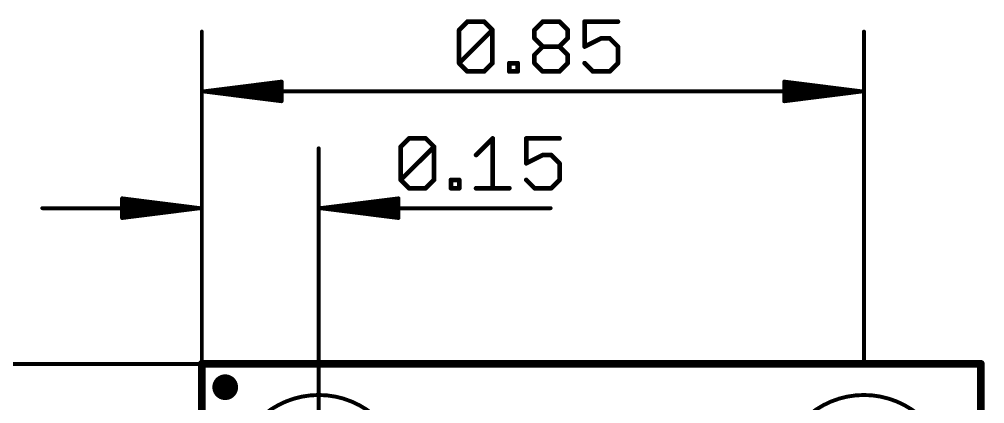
# Model space of a CAD drawing. Extents: x -36 to 72, y -21 to 37.
# Drawn here: x -5.95 to 25.53, y 24.1 to 36.64 of the extents above; entities that cross this region are included whole.
import ezdxf

# ---------------------------------------------------------------- set-up
doc = ezdxf.new("R2010")
doc.units = 0
for name, color, linetype in [('1', 12, 'CONTINUOUS'), ('16', 132, 'CONTINUOUS'), ('20', 53, 'CONTINUOUS'), ('23', 53, 'CONTINUOUS'), ('24', 53, 'CONTINUOUS'), ('29', 253, 'CONTINUOUS'), ('39', 12, 'CONTINUOUS'), ('47', 253, 'CONTINUOUS')]:
    doc.layers.add(name, color=color, linetype=linetype)

# ---------------------------------------------------------------- blocks, each defined once
blk = doc.blocks.new('PIE')
at = {"const_width": 0.5}
blk.add_lwpolyline([(0, -0.25, 1), (0, 0.25, 1), (0, -0.25)], format="xyb", dxfattribs=at)

msp = doc.modelspace()

# ---------------------------------------------------------------- linework, layer by layer
at = {"layer": '1', "const_width": 0.254}
for points in [[(0, 0), (0, 25.4)], [(0, 25.4), (25.4, 25.4)], [(25.4, 25.4), (25.4, 0)]]:
    msp.add_lwpolyline(points, dxfattribs=at)
at = {"layer": '1', "const_width": 0.127}
for points in [[(0.0635, 25.4, 1), (-0.0635, 25.4)], [(0, 25.4635, 1), (0, 25.3365)], [(25.4635, 25.4, 1), (25.3365, 25.4)], [(25.4, 25.3365, 1), (25.4, 25.4635)]]:
    msp.add_lwpolyline(points, format="xyb", dxfattribs=at)
at = {"layer": '16', "const_width": 0.254}
for points in [[(0, 0), (0, 25.4)], [(0, 25.4), (25.4, 25.4)], [(25.4, 25.4), (25.4, 0)]]:
    msp.add_lwpolyline(points, dxfattribs=at)
at = {"layer": '16', "const_width": 0.127}
for points in [[(0.0635, 25.4, 1), (-0.0635, 25.4)], [(0, 25.4635, 1), (0, 25.3365)], [(25.4635, 25.4, 1), (25.3365, 25.4)], [(25.4, 25.3365, 1), (25.4, 25.4635)]]:
    msp.add_lwpolyline(points, format="xyb", dxfattribs=at)
at = {"layer": '20', "const_width": 0.2032}
for points in [[(0, 0), (0, 25.4)], [(0, 25.4), (25.4, 25.4)], [(25.4, 25.4), (25.4, 0)]]:
    msp.add_lwpolyline(points, dxfattribs=at)
at = {"layer": '20', "const_width": 0.1016}
for points in [[(0.0508, 25.4, 1), (-0.0508, 25.4)], [(0, 25.4508, 1), (0, 25.3492)], [(25.4508, 25.4, 1), (25.3492, 25.4)], [(25.4, 25.3492, 1), (25.4, 25.4508)]]:
    msp.add_lwpolyline(points, format="xyb", dxfattribs=at)
at = {"layer": '23'}
msp.add_point((0.762, 24.638), dxfattribs=at)
at = {"layer": '24'}
msp.add_point((0.762, 24.638), dxfattribs=at)
at = {"layer": '39', "const_width": 0.127}
for points in [[(3.81, 18.796, 1), (3.81, 24.384, 1), (3.81, 18.796)], [(21.59, 18.796, 1), (21.59, 24.384, 1), (21.59, 18.796)]]:
    msp.add_lwpolyline(points, format="xyb", dxfattribs=at)
at = {"layer": '47'}
for points, const_width in [([(8.3898, 36.2965), (8.661, 36.5677)], 0.1524), ([(8.661, 36.5677), (9.2033, 36.5677)], 0.1524), ([(9.2033, 36.5677), (9.4745, 36.2965)], 0.1524), ([(10.8455, 36.2965), (11.1167, 36.5677)], 0.1524), ([(11.1167, 36.5677), (11.659, 36.5677)], 0.1524), ([(11.659, 36.5677), (11.9302, 36.2965)], 0.1524), ([(13.5674, 36.5677), (12.4827, 36.5677)], 0.1524), ([(12.4827, 36.5677), (12.4827, 35.7542)], 0.1524), ([(0, 25.4), (0, 36.24)], 0.13), ([(8.3898, 35.2119), (8.3898, 36.2965)], 0.1524), ([(8.3898, 35.2119), (9.4745, 36.2965)], 0.1524), ([(9.4745, 36.2965), (9.4745, 35.2119)], 0.1524), ([(10.8455, 36.0254), (10.8455, 36.2965)], 0.1524), ([(11.9302, 36.2965), (11.9302, 36.0254)], 0.1524), ([(21.59, 25.4), (21.59, 36.24)], 0.13), ([(11.1167, 35.7542), (10.8455, 36.0254)], 0.1524), ([(11.9302, 36.0254), (11.659, 35.7542)], 0.1524), ([(12.4827, 35.7542), (13.025, 36.0254)], 0.1524), ([(13.025, 36.0254), (13.2962, 36.0254)], 0.1524), ([(13.2962, 36.0254), (13.5674, 35.7542)], 0.1524), ([(10.8455, 35.483), (11.1167, 35.7542)], 0.1524), ([(11.1167, 35.7542), (11.659, 35.7542)], 0.1524), ([(11.659, 35.7542), (11.9302, 35.483)], 0.1524), ([(13.5674, 35.7542), (13.5674, 35.2119)], 0.1524), ([(8.661, 34.9407), (8.3898, 35.2119)], 0.1524), ([(9.4745, 35.2119), (9.2033, 34.9407)], 0.1524), ([(10.027, 34.9407), (10.027, 35.2119)], 0.1524), ([(10.027, 35.2119), (10.2981, 35.2119)], 0.1524), ([(10.2981, 35.2119), (10.2981, 34.9407)], 0.1524), ([(10.8455, 35.2119), (10.8455, 35.483)], 0.1524), ([(11.1167, 34.9407), (10.8455, 35.2119)], 0.1524), ([(11.9302, 35.2119), (11.659, 34.9407)], 0.1524), ([(11.9302, 35.483), (11.9302, 35.2119)], 0.1524), ([(12.7539, 34.9407), (12.4827, 35.2119)], 0.1524), ([(13.5674, 35.2119), (13.2962, 34.9407)], 0.1524), ([(9.2033, 34.9407), (8.661, 34.9407)], 0.1524), ([(10.2981, 34.9407), (10.027, 34.9407)], 0.1524), ([(11.659, 34.9407), (11.1167, 34.9407)], 0.1524), ([(13.2962, 34.9407), (12.7539, 34.9407)], 0.1524), ([(0.065, 34.29), (2.6, 34.6092)], 0.13), ([(2.6, 34.6092), (2.6, 33.9708)], 0.13), ([(21.525, 34.29), (18.99, 34.6092)], 0.13), ([(18.99, 34.6092), (18.99, 33.9708)], 0.13), ([(0.065, 34.29), (2.6, 34.55)], 0.13), ([(0.065, 34.29), (2.6, 34.42)], 0.13), ([(0.065, 34.29), (21.525, 34.29)], 0.13), ([(2.6, 33.9708), (0.065, 34.29)], 0.13), ([(2.6, 34.16), (0.065, 34.29)], 0.13), ([(2.6, 34.03), (0.065, 34.29)], 0.13), ([(21.525, 34.29), (18.99, 34.55)], 0.13), ([(21.525, 34.29), (18.99, 34.42)], 0.13), ([(18.99, 33.9708), (21.525, 34.29)], 0.13), ([(18.99, 34.16), (21.525, 34.29)], 0.13), ([(18.99, 34.03), (21.525, 34.29)], 0.13), ([(6.4862, 32.4865), (6.7574, 32.7577)], 0.1524), ([(6.7574, 32.7577), (7.2997, 32.7577)], 0.1524), ([(7.2997, 32.7577), (7.5709, 32.4865)], 0.1524), ([(8.9419, 32.2154), (9.4843, 32.7577)], 0.1524), ([(9.4843, 32.7577), (9.4843, 31.1307)], 0.1524), ([(11.6638, 32.7577), (10.5791, 32.7577)], 0.1524), ([(10.5791, 32.7577), (10.5791, 31.9442)], 0.1524), ([(0, 21.59), (0, 32.43)], 0.13), ([(3.81, 21.59), (3.81, 32.43)], 0.13), ([(6.4862, 31.4019), (6.4862, 32.4865)], 0.1524), ([(6.4862, 31.4019), (7.5709, 32.4865)], 0.1524), ([(7.5709, 32.4865), (7.5709, 31.4019)], 0.1524), ([(10.5791, 31.9442), (11.1214, 32.2154)], 0.1524), ([(11.1214, 32.2154), (11.3926, 32.2154)], 0.1524), ([(11.3926, 32.2154), (11.6638, 31.9442)], 0.1524), ([(11.6638, 31.9442), (11.6638, 31.4019)], 0.1524), ([(6.7574, 31.1307), (6.4862, 31.4019)], 0.1524), ([(7.2997, 31.1307), (6.7574, 31.1307)], 0.1524), ([(7.5709, 31.4019), (7.2997, 31.1307)], 0.1524), ([(8.1234, 31.1307), (8.1234, 31.4019)], 0.1524), ([(8.1234, 31.4019), (8.3945, 31.4019)], 0.1524), ([(8.3945, 31.1307), (8.1234, 31.1307)], 0.1524), ([(8.3945, 31.4019), (8.3945, 31.1307)], 0.1524), ([(8.9419, 31.1307), (10.0266, 31.1307)], 0.1524), ([(10.8503, 31.1307), (10.5791, 31.4019)], 0.1524), ([(11.3926, 31.1307), (10.8503, 31.1307)], 0.1524), ([(11.6638, 31.4019), (11.3926, 31.1307)], 0.1524), ([(-0.065, 30.48), (-2.6, 30.7992)], 0.13), ([(-2.6, 30.7992), (-2.6, 30.1608)], 0.13), ([(3.875, 30.48), (6.41, 30.7992)], 0.13), ([(6.41, 30.7992), (6.41, 30.1608)], 0.13), ([(-0.065, 30.48), (-5.2, 30.48)], 0.13), ([(-0.065, 30.48), (-2.6, 30.74)], 0.13), ([(-0.065, 30.48), (-2.6, 30.61)], 0.13), ([(-2.6, 30.1608), (-0.065, 30.48)], 0.13), ([(-2.6, 30.35), (-0.065, 30.48)], 0.13), ([(-2.6, 30.22), (-0.065, 30.48)], 0.13), ([(3.875, 30.48), (6.41, 30.74)], 0.13), ([(3.875, 30.48), (6.41, 30.61)], 0.13), ([(3.875, 30.48), (11.3728, 30.48)], 0.13), ([(6.41, 30.1608), (3.875, 30.48)], 0.13), ([(6.41, 30.35), (3.875, 30.48)], 0.13), ([(6.41, 30.22), (3.875, 30.48)], 0.13), ([(0, 25.4), (-18.333, 25.4)], 0.13)]:
    msp.add_lwpolyline(points, dxfattribs=dict(at, const_width=const_width))
for points, const_width in [([(8.661, 36.6058, 1), (8.661, 36.5296)], 0.0762), ([(8.6879, 36.5407, 1), (8.634, 36.5946)], 0.0762), ([(9.2302, 36.5946, 1), (9.1764, 36.5407)], 0.0762), ([(9.2033, 36.5296, 1), (9.2033, 36.6058)], 0.0762), ([(11.1167, 36.6058, 1), (11.1167, 36.5296)], 0.0762), ([(11.1436, 36.5407, 1), (11.0898, 36.5946)], 0.0762), ([(11.686, 36.5946, 1), (11.6321, 36.5407)], 0.0762), ([(11.659, 36.5296, 1), (11.659, 36.6058)], 0.0762), ([(12.4827, 36.6058, 1), (12.4827, 36.5296)], 0.0762), ([(12.5208, 36.5677, 1), (12.4446, 36.5677)], 0.0762), ([(13.5674, 36.5296, 1), (13.5674, 36.6058)], 0.0762), ([(0.0325, 36.24, 1), (-0.0325, 36.24)], 0.065), ([(8.4279, 36.2965, 1), (8.3517, 36.2965)], 0.0762), ([(8.3629, 36.3235, 1), (8.4168, 36.2696)], 0.0762), ([(9.5126, 36.2965, 1), (9.4364, 36.2965)], 0.0762), ([(9.5014, 36.2696, 1), (9.4475, 36.3235)], 0.0762), ([(9.4475, 36.2696, 1), (9.5014, 36.3235)], 0.0762), ([(10.8836, 36.2965, 1), (10.8074, 36.2965)], 0.0762), ([(10.8186, 36.3235, 1), (10.8725, 36.2696)], 0.0762), ([(11.9683, 36.2965, 1), (11.8921, 36.2965)], 0.0762), ([(11.9033, 36.2696, 1), (11.9571, 36.3235)], 0.0762), ([(21.6225, 36.24, 1), (21.5575, 36.24)], 0.065), ([(10.8725, 36.0523, 1), (10.8186, 35.9984)], 0.0762), ([(10.8074, 36.0254, 1), (10.8836, 36.0254)], 0.0762), ([(11.8921, 36.0254, 1), (11.9683, 36.0254)], 0.0762), ([(11.9571, 35.9984, 1), (11.9033, 36.0523)], 0.0762), ([(13.025, 36.0635, 1), (13.025, 35.9873)], 0.0762), ([(13.0421, 35.9913, 1), (13.008, 36.0594)], 0.0762), ([(13.3231, 36.0523, 1), (13.2693, 35.9984)], 0.0762), ([(13.2962, 35.9873, 1), (13.2962, 36.0635)], 0.0762), ([(11.1167, 35.7923, 1), (11.1167, 35.7161)], 0.0762), ([(11.1436, 35.7273, 1), (11.0898, 35.7811)], 0.0762), ([(11.0898, 35.7273, 1), (11.1436, 35.7811)], 0.0762), ([(11.686, 35.7811, 1), (11.6321, 35.7273)], 0.0762), ([(11.6321, 35.7811, 1), (11.686, 35.7273)], 0.0762), ([(11.659, 35.7161, 1), (11.659, 35.7923)], 0.0762), ([(12.4657, 35.7883, 1), (12.4997, 35.7201)], 0.0762), ([(12.4446, 35.7542, 1), (12.5208, 35.7542)], 0.0762), ([(13.6055, 35.7542, 1), (13.5293, 35.7542)], 0.0762), ([(13.5404, 35.7273, 1), (13.5943, 35.7811)], 0.0762), ([(8.4168, 35.2388, 1), (8.3629, 35.1849)], 0.0762), ([(8.3629, 35.2388, 1), (8.4168, 35.1849)], 0.0762), ([(9.5014, 35.1849, 1), (9.4475, 35.2388)], 0.0762), ([(10.0651, 35.2119, 1), (9.9889, 35.2119)], 0.0762), ([(10.027, 35.25, 1), (10.027, 35.1738)], 0.0762), ([(10.3362, 35.2119, 1), (10.26, 35.2119)], 0.0762), ([(10.2981, 35.1738, 1), (10.2981, 35.25)], 0.0762), ([(10.8836, 35.483, 1), (10.8074, 35.483)], 0.0762), ([(10.8186, 35.51, 1), (10.8725, 35.4561)], 0.0762), ([(10.8725, 35.2388, 1), (10.8186, 35.1849)], 0.0762), ([(11.9683, 35.483, 1), (11.8921, 35.483)], 0.0762), ([(11.9033, 35.4561, 1), (11.9571, 35.51)], 0.0762), ([(11.9571, 35.1849, 1), (11.9033, 35.2388)], 0.0762), ([(12.5096, 35.2388, 1), (12.4558, 35.1849)], 0.0762), ([(13.5943, 35.1849, 1), (13.5404, 35.2388)], 0.0762), ([(8.3517, 35.2119, 1), (8.4279, 35.2119)], 0.0762), ([(8.661, 34.9788, 1), (8.661, 34.9026)], 0.0762), ([(8.634, 34.9138, 1), (8.6879, 34.9676)], 0.0762), ([(9.1764, 34.9676, 1), (9.2302, 34.9138)], 0.0762), ([(9.2033, 34.9026, 1), (9.2033, 34.9788)], 0.0762), ([(9.4364, 35.2119, 1), (9.5126, 35.2119)], 0.0762), ([(10.027, 34.9788, 1), (10.027, 34.9026)], 0.0762), ([(9.9889, 34.9407, 1), (10.0651, 34.9407)], 0.0762), ([(10.26, 34.9407, 1), (10.3362, 34.9407)], 0.0762), ([(10.2981, 34.9026, 1), (10.2981, 34.9788)], 0.0762), ([(10.8074, 35.2119, 1), (10.8836, 35.2119)], 0.0762), ([(11.1167, 34.9788, 1), (11.1167, 34.9026)], 0.0762), ([(11.0898, 34.9138, 1), (11.1436, 34.9676)], 0.0762), ([(11.6321, 34.9676, 1), (11.686, 34.9138)], 0.0762), ([(11.659, 34.9026, 1), (11.659, 34.9788)], 0.0762), ([(11.8921, 35.2119, 1), (11.9683, 35.2119)], 0.0762), ([(12.7539, 34.9788, 1), (12.7539, 34.9026)], 0.0762), ([(12.7269, 34.9138, 1), (12.7808, 34.9676)], 0.0762), ([(13.2693, 34.9676, 1), (13.3231, 34.9138)], 0.0762), ([(13.2962, 34.9026, 1), (13.2962, 34.9788)], 0.0762), ([(13.5293, 35.2119, 1), (13.6055, 35.2119)], 0.0762), ([(2.6325, 34.6092, 1), (2.5675, 34.6092)], 0.065), ([(2.6041, 34.577, 1), (2.5959, 34.6415)], 0.065), ([(18.9941, 34.6415, 1), (18.9859, 34.577)], 0.065), ([(19.0225, 34.6092, 1), (18.9575, 34.6092)], 0.065), ([(0.065, 34.3225, 1), (0.065, 34.2575)], 0.065), ([(0.0691, 34.3222, 1), (0.0609, 34.2578)], 0.065), ([(0.0633, 34.3225, 1), (0.0667, 34.2575)], 0.065), ([(0.0667, 34.3225, 1), (0.0633, 34.2575)], 0.065), ([(0.0683, 34.3223, 1), (0.0617, 34.2577)], 0.065), ([(0.0617, 34.3223, 1), (0.0683, 34.2577)], 0.065), ([(0.0609, 34.3222, 1), (0.0691, 34.2578)], 0.065), ([(2.6033, 34.5177, 1), (2.5967, 34.5823)], 0.065), ([(2.6017, 34.3875, 1), (2.5983, 34.4525)], 0.065), ([(18.9933, 34.5823, 1), (18.9867, 34.5177)], 0.065), ([(18.9917, 34.4525, 1), (18.9883, 34.3875)], 0.065), ([(21.5291, 34.2578, 1), (21.5209, 34.3222)], 0.065), ([(21.5209, 34.2578, 1), (21.5291, 34.3222)], 0.065), ([(21.5283, 34.2577, 1), (21.5217, 34.3223)], 0.065), ([(21.5217, 34.2577, 1), (21.5283, 34.3223)], 0.065), ([(21.5233, 34.2575, 1), (21.5267, 34.3225)], 0.065), ([(21.5267, 34.2575, 1), (21.5233, 34.3225)], 0.065), ([(21.525, 34.2575, 1), (21.525, 34.3225)], 0.065), ([(2.5675, 33.9708, 1), (2.6325, 33.9708)], 0.065), ([(2.5959, 33.9385, 1), (2.6041, 34.003)], 0.065), ([(2.5967, 33.9977, 1), (2.6033, 34.0623)], 0.065), ([(2.5983, 34.1275, 1), (2.6017, 34.1925)], 0.065), ([(18.9883, 34.1925, 1), (18.9917, 34.1275)], 0.065), ([(18.9867, 34.0623, 1), (18.9933, 33.9977)], 0.065), ([(18.9859, 34.003, 1), (18.9941, 33.9385)], 0.065), ([(18.9575, 33.9708, 1), (19.0225, 33.9708)], 0.065), ([(6.7574, 32.7958, 1), (6.7574, 32.7196)], 0.0762), ([(6.7843, 32.7307, 1), (6.7304, 32.7846)], 0.0762), ([(7.3266, 32.7846, 1), (7.2728, 32.7307)], 0.0762), ([(7.2997, 32.7196, 1), (7.2997, 32.7958)], 0.0762), ([(9.5224, 32.7577, 1), (9.4462, 32.7577)], 0.0762), ([(9.5112, 32.7307, 1), (9.4573, 32.7846)], 0.0762), ([(10.5791, 32.7958, 1), (10.5791, 32.7196)], 0.0762), ([(10.6172, 32.7577, 1), (10.541, 32.7577)], 0.0762), ([(11.6638, 32.7196, 1), (11.6638, 32.7958)], 0.0762), ([(0.0325, 32.43, 1), (-0.0325, 32.43)], 0.065), ([(3.8425, 32.43, 1), (3.7775, 32.43)], 0.065), ([(6.5243, 32.4865, 1), (6.4481, 32.4865)], 0.0762), ([(6.4593, 32.5135, 1), (6.5131, 32.4596)], 0.0762), ([(7.609, 32.4865, 1), (7.5328, 32.4865)], 0.0762), ([(7.5978, 32.4596, 1), (7.5439, 32.5135)], 0.0762), ([(7.5439, 32.4596, 1), (7.5978, 32.5135)], 0.0762), ([(8.915, 32.2423, 1), (8.9689, 32.1884)], 0.0762), ([(11.1214, 32.2535, 1), (11.1214, 32.1773)], 0.0762), ([(11.1385, 32.1813, 1), (11.1044, 32.2494)], 0.0762), ([(11.4195, 32.2423, 1), (11.3656, 32.1884)], 0.0762), ([(11.3926, 32.1773, 1), (11.3926, 32.2535)], 0.0762), ([(10.5621, 31.9783, 1), (10.5961, 31.9101)], 0.0762), ([(10.541, 31.9442, 1), (10.6172, 31.9442)], 0.0762), ([(11.7019, 31.9442, 1), (11.6257, 31.9442)], 0.0762), ([(11.6368, 31.9173, 1), (11.6907, 31.9711)], 0.0762), ([(6.5131, 31.4288, 1), (6.4593, 31.3749)], 0.0762), ([(6.4593, 31.4288, 1), (6.5131, 31.3749)], 0.0762), ([(6.4481, 31.4019, 1), (6.5243, 31.4019)], 0.0762), ([(6.7574, 31.1688, 1), (6.7574, 31.0926)], 0.0762), ([(6.7304, 31.1038, 1), (6.7843, 31.1576)], 0.0762), ([(7.2728, 31.1576, 1), (7.3266, 31.1038)], 0.0762), ([(7.2997, 31.0926, 1), (7.2997, 31.1688)], 0.0762), ([(7.5328, 31.4019, 1), (7.609, 31.4019)], 0.0762), ([(7.5978, 31.3749, 1), (7.5439, 31.4288)], 0.0762), ([(8.1615, 31.4019, 1), (8.0853, 31.4019)], 0.0762), ([(8.1234, 31.44, 1), (8.1234, 31.3638)], 0.0762), ([(8.1234, 31.1688, 1), (8.1234, 31.0926)], 0.0762), ([(8.0853, 31.1307, 1), (8.1615, 31.1307)], 0.0762), ([(8.4326, 31.4019, 1), (8.3564, 31.4019)], 0.0762), ([(8.3564, 31.1307, 1), (8.4326, 31.1307)], 0.0762), ([(8.3945, 31.3638, 1), (8.3945, 31.44)], 0.0762), ([(8.3945, 31.0926, 1), (8.3945, 31.1688)], 0.0762), ([(8.9419, 31.1688, 1), (8.9419, 31.0926)], 0.0762), ([(9.4462, 31.1307, 1), (9.5224, 31.1307)], 0.0762), ([(10.0266, 31.0926, 1), (10.0266, 31.1688)], 0.0762), ([(10.606, 31.4288, 1), (10.5521, 31.3749)], 0.0762), ([(10.8503, 31.1688, 1), (10.8503, 31.0926)], 0.0762), ([(10.8233, 31.1038, 1), (10.8772, 31.1576)], 0.0762), ([(11.3656, 31.1576, 1), (11.4195, 31.1038)], 0.0762), ([(11.3926, 31.0926, 1), (11.3926, 31.1688)], 0.0762), ([(11.6257, 31.4019, 1), (11.7019, 31.4019)], 0.0762), ([(11.6907, 31.3749, 1), (11.6368, 31.4288)], 0.0762), ([(-2.5959, 30.8315, 1), (-2.6041, 30.767)], 0.065), ([(-2.5675, 30.7992, 1), (-2.6325, 30.7992)], 0.065), ([(6.4425, 30.7992, 1), (6.3775, 30.7992)], 0.065), ([(6.4141, 30.767, 1), (6.4059, 30.8315)], 0.065), ([(-5.2, 30.5125, 1), (-5.2, 30.4475)], 0.065), ([(-2.5967, 30.7723, 1), (-2.6033, 30.7077)], 0.065), ([(-2.5983, 30.6425, 1), (-2.6017, 30.5775)], 0.065), ([(-0.0609, 30.4478, 1), (-0.0691, 30.5122)], 0.065), ([(-0.0691, 30.4478, 1), (-0.0609, 30.5122)], 0.065), ([(-0.0617, 30.4477, 1), (-0.0683, 30.5123)], 0.065), ([(-0.0683, 30.4477, 1), (-0.0617, 30.5123)], 0.065), ([(-0.0667, 30.4475, 1), (-0.0633, 30.5125)], 0.065), ([(-0.0633, 30.4475, 1), (-0.0667, 30.5125)], 0.065), ([(-0.065, 30.4475, 1), (-0.065, 30.5125)], 0.065), ([(3.875, 30.5125, 1), (3.875, 30.4475)], 0.065), ([(3.8791, 30.5122, 1), (3.8709, 30.4478)], 0.065), ([(3.8733, 30.5125, 1), (3.8767, 30.4475)], 0.065), ([(3.8767, 30.5125, 1), (3.8733, 30.4475)], 0.065), ([(3.8783, 30.5123, 1), (3.8717, 30.4477)], 0.065), ([(3.8717, 30.5123, 1), (3.8783, 30.4477)], 0.065), ([(3.8709, 30.5122, 1), (3.8791, 30.4478)], 0.065), ([(6.4133, 30.7077, 1), (6.4067, 30.7723)], 0.065), ([(6.4117, 30.5775, 1), (6.4083, 30.6425)], 0.065), ([(11.3728, 30.4475, 1), (11.3728, 30.5125)], 0.065), ([(-2.6017, 30.3825, 1), (-2.5983, 30.3175)], 0.065), ([(-2.6033, 30.2523, 1), (-2.5967, 30.1877)], 0.065), ([(-2.6041, 30.193, 1), (-2.5959, 30.1285)], 0.065), ([(6.4059, 30.1285, 1), (6.4141, 30.193)], 0.065), ([(6.4067, 30.1877, 1), (6.4133, 30.2523)], 0.065), ([(6.4083, 30.3175, 1), (6.4117, 30.3825)], 0.065), ([(-2.6325, 30.1608, 1), (-2.5675, 30.1608)], 0.065), ([(6.3775, 30.1608, 1), (6.4425, 30.1608)], 0.065), ([(-0.0325, 25.4, 1), (0.0325, 25.4)], 0.065), ([(0, 25.3675, 1), (0, 25.4325)], 0.065), ([(21.5575, 25.4, 1), (21.6225, 25.4)], 0.065)]:
    msp.add_lwpolyline(points, format="xyb", dxfattribs=dict(at, const_width=const_width))

# ---------------------------------------------------------------- block references
at = {"layer": '1', "xscale": 0.635, "yscale": 0.635}
msp.add_blockref('PIE', (0.762, 24.638), dxfattribs=at)
at = {"layer": '16', "xscale": 0.635, "yscale": 0.635}
msp.add_blockref('PIE', (0.762, 24.638), dxfattribs=at)
at = {"layer": '29', "xscale": 0.8382, "yscale": 0.8382}
msp.add_blockref('PIE', (0.762, 24.638), dxfattribs=at)

doc.saveas('drawing.dxf')
